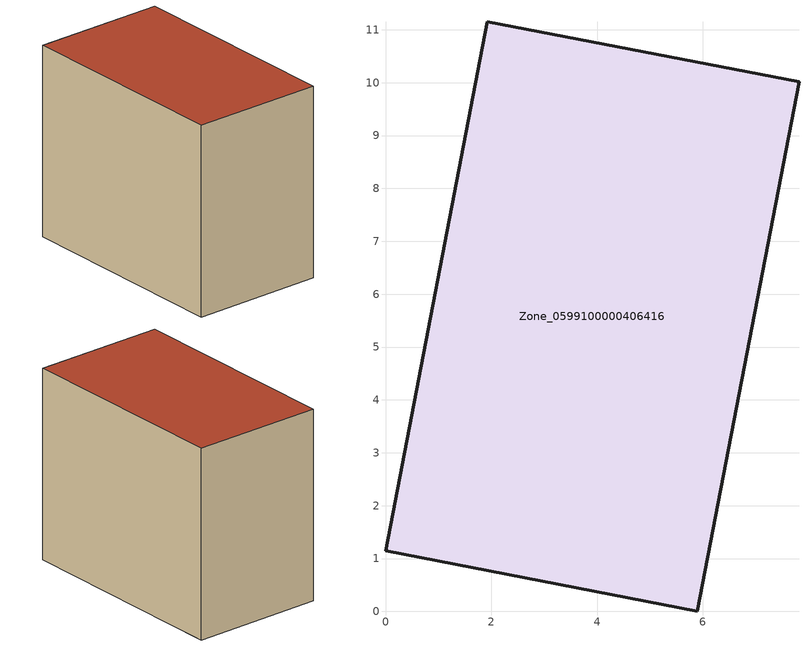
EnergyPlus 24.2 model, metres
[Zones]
Zone_0599100000406416
 floor ground (C_G): 0,1.15 1.92,11.15 7.82,10.02 5.89,0 z0
 wall outside (C_F): 1.92,11.15 0,1.15 5.89,0 7.82,10.02 1.92,11.15 z0:8.7
 roof outside (C_R): 5.89,0 7.82,10.02 1.92,11.15 0,1.15 z8.7
[BUILDING]
Pand.0599100000406416: North Axis=0; Terrain=City; Loads Convergence Tolerance Value=0.04; Temperature Convergence Tolerance Value=0.4; Solar Distribution=FullExterior; Maximum Number of Warmup Days=25; Minimum Number of Warmup Days=1
[Site:Location]
Rotterdam.The.Hague.AP_ZH_NLD Design_Conditions: Latitude=51.96; Longitude=4.45; Time Zone=1; Elevation=-4.5
[SITE:GROUNDTEMPERATURE:BUILDINGSURFACE]
18, 18, 18, 18, 18, 18, 18, 18, 18, 18, 18, 18
[MATERIAL] Thermal Absorptance=0.9; Solar Absorptance=0.7; Visible Absorptance=0.7
Name | Roughness | Thickness | Conductivity | Density | Specific Heat
G.TC.1992-2005 | MediumSmooth | 0.15 | 0.06 | 540 | 1210
F.TC.1992-2005 | Rough | 0.3 | 0.12 | 1920 | 840
R.TC.1992-2005 | MediumRough | 0.2 | 0.08 | 1500 | 1000
[CONSTRUCTION]
C_G: G.TC.1992-2005
C_F: F.TC.1992-2005
C_R: R.TC.1992-2005
[ZONE]
Zone_0599100000406416: Type=1; Multiplier=1; Ceiling Height=Autocalculate; Volume=Autocalculate; Floor Area=autocalculate; Part of Total Floor Area=Yes
[ZONEINFILTRATION:DESIGNFLOWRATE]
Infil_Zone_0599100000406416: Zone or ZoneList or Space or SpaceList=Zone_0599100000406416; Schedule=AlwaysOn; Design Flow Rate Calculation Method=Flow/Area; Flow Rate per Floor Area=0.0015; Constant Term Coefficient=1; Temperature Term Coefficient=0; Velocity Term Coefficient=0; Velocity Squared Term Coefficient=0
[HVACTEMPLATE:ZONE:IDEALLOADSAIRSYSTEM]
Zone_0599100000406416: Maximum Heating Supply Air Temperature=50; Minimum Cooling Supply Air Temperature=13; Maximum Heating Supply Air Humidity Ratio=0.0156; Minimum Cooling Supply Air Humidity Ratio=0.0077; Heating Limit=NoLimit; Cooling Limit=NoLimit; Dehumidification Control Type=ConstantSensibleHeatRatio; Cooling Sensible Heat Ratio=0.7; Dehumidification Setpoint=60; Humidification Control Type=None; Humidification Setpoint=30; Outdoor Air Method=None; Outdoor Air Flow Rate per Person=0.00944; Outdoor Air Flow Rate per Zone Floor Area=0; Outdoor Air Flow Rate per Zone=0; Demand Controlled Ventilation Type=None; Outdoor Air Economizer Type=NoEconomizer; Heat Recovery Type=None; Sensible Heat Recovery Effectiveness=0.7; Latent Heat Recovery Effectiveness=0.65
[ZONECONTROL:THERMOSTAT]
ThermostatControl_Zone_0599100000406416: Zone or ZoneList=Zone_0599100000406416; Control Type Schedule=DualSetpointControlType; Control 1=Thermostat_Zone_0599100000406416; Temperature Difference Between Cutout And Setpoint=0
[THERMOSTATSETPOINT:DUALSETPOINT]
Thermostat_Zone_0599100000406416: Heating Setpoint Temperature Schedule=HeatingSetpoint_Zone_0599100000406416; Cooling Setpoint Temperature Schedule=CoolingSetpoint_Zone_0599100000406416
[SCHEDULE:COMPACT]
HeatingSetpoint_Zone_0599100000406416: Through: 12/31, For: AllDays, Until: 24:00, 21
CoolingSetpoint_Zone_0599100000406416: Through: 12/31, For: AllDays, Until: 24:00, 24
DualSetpointControlType: Through: 12/31, For: AllDays, Until: 24:00, 4
AlwaysOn: Through: 12/31, For: AllDays, Until: 24:00, 1
